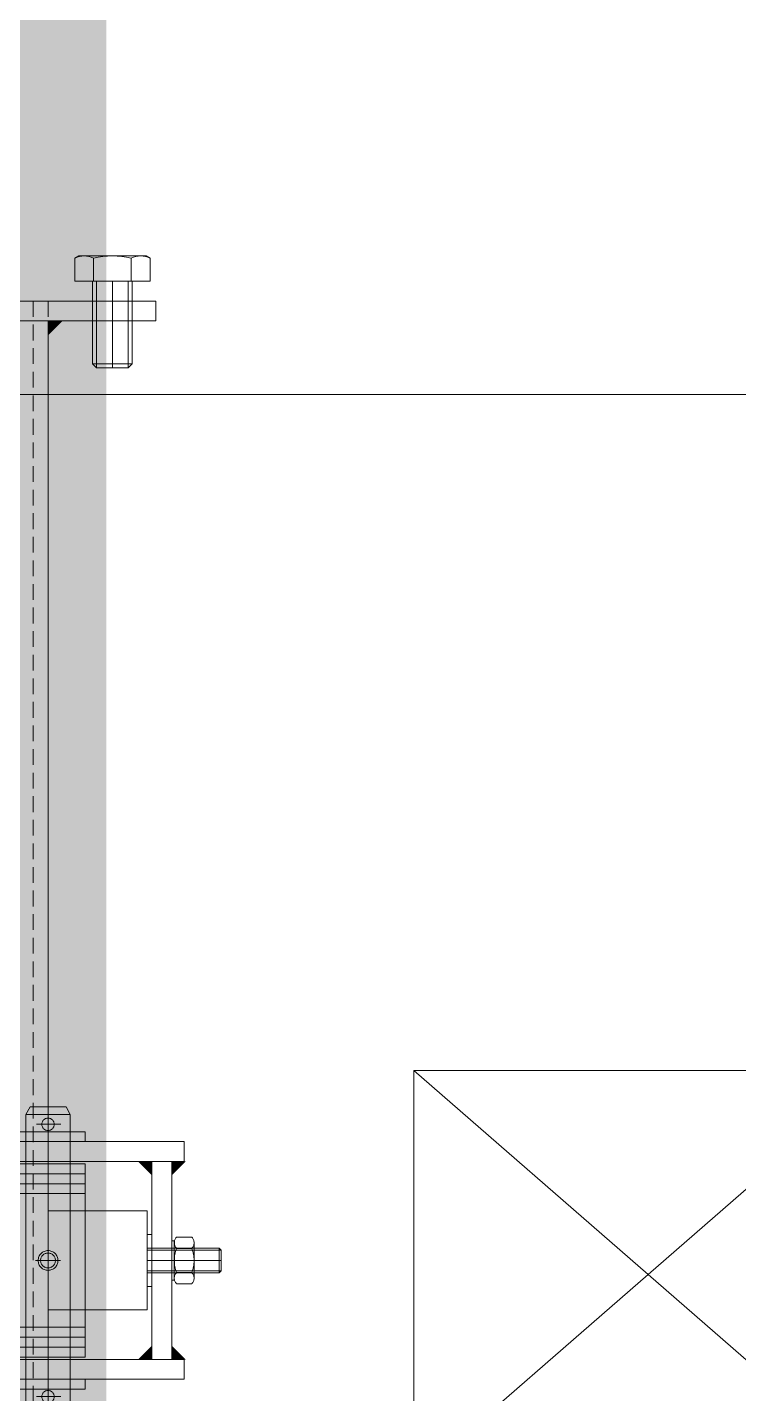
# Model space of a CAD drawing. Header units: inches. Extents: x 702888 to 852715, y 9845 to 271320.
# Drawn here: x 777244 to 777532, y 89672 to 90224 of the extents above; entities that cross this region are included whole.
import ezdxf

# ---------------------------------------------------------------- set-up
doc = ezdxf.new("R2010")
doc.units = ezdxf.units.IN
doc.header["$MEASUREMENT"] = 0
doc.linetypes.add('GESTRICHELT2', pattern=[9.525, 6.35, -3.175])
doc.linetypes.add('MITTE2', pattern=[725.805, 483.87, -80.645, 80.645, -80.645])
doc.layers.get('0').update_dxf_attribs({"lineweight": 5})
for name, color, linetype, lineweight in [('AIR PIPE', 120, 'Continuous', 5), ('BEMASSUNG', 5, 'Continuous', 0), ('DUENN', 1, 'Continuous', 0), ('electtric city', 1, 'Continuous', 5), ('MITTE', 1, 'MITTE2', 0), ('UNSICHTBAR', 1, 'GESTRICHELT2', 0), ('VERBINDUNGSELEMENTE', 5, 'Continuous', 0), ('VOLLINIE', 7, 'Continuous', 0)]:
    doc.layers.add(name, color=color, linetype=linetype, lineweight=lineweight)

# ---------------------------------------------------------------- blocks, each defined once
blk = doc.blocks.new('Schweisraupe20')
for centre in [(-1.84, 2), (0.16, 2), (2.16, 2), (4.16, 2), (6.16, 2), (8.16, 2), (10.16, 2), (12.16, 2), (14.16, 2), (16.16, 2)]:
    blk.add_arc(centre, 2.72, 312.621, 47.379)
blk = doc.blocks.new('Rücklaufsperre_d')
at = {"layer": 'MITTE'}
for p, q in [((-4.2, 70), (-5, 69.2)), ((-5, 69.2), (5, 69.2)), ((-5, 69.2), (-5, 40)), ((-4.2, 70), (4.2, 70)), ((-4.2, 70), (-4.2, 40)), ((0, 70), (0, 40)), ((4.2, 70), (4.2, 40)), ((5, 69.2), (4.2, 70)), ((5, 69.2), (5, 40)), ((-9.46, 51.94), (-9.46, 58.06)), ((7.19, 59), (-7.19, 59)), ((-4.84, 51.94), (-4.84, 58.06)), ((4.82, 51.94), (4.82, 58.06)), ((9.44, 51.89), (9.44, 58.11)), ((-48, 55), (-48, -15)), ((-40, 55), (-48, 55)), ((-40, -15), (-40, 55)), ((-40, 50), (40, 50)), ((-40, 50), (-40, -84.52)), ((7.19, 51), (-7.19, 51)), ((-7.14, 51), (-7.17, 51)), ((40, -15), (40, 55)), ((40, 55), (48, 55)), ((40, 50), (40, -84.52)), ((48, 55), (48, -15)), ((-40, 42), (40, 42)), ((20, 40), (-20, 40)), ((-20, 40), (-20, 15)), ((20, 15), (20, 40)), ((-52, -15), (-52, 15)), ((-52, 15), (-48, 15)), ((-48, 15), (-48, -15)), ((-39, -15), (-39, 15)), ((-39, 15), (-35, 15)), ((-35, 15), (-35, -15)), ((-31, 15), (-35, 15)), ((-35, 15), (-35, -15)), ((-31, -15), (-31, 15)), ((-31, 15), (-27, 15)), ((-31, -15), (-31, 15)), ((-27, 15), (-27, -15)), ((27, 15), (-27, 15)), ((-27, 15), (-27, -15)), ((-20, 15), (-20, 0)), ((20, 15), (20, 0)), ((27, 15), (27, -15)), ((27, 15), (27, -15)), ((31, 15), (27, 15)), ((31, -15), (31, 15)), ((31, -15), (31, 15)), ((31, 15), (35, 15)), ((35, 15), (35, -15)), ((35, 15), (35, -15)), ((39, 15), (35, 15)), ((39, -15), (39, 15)), ((48, 15), (48, -15)), ((52, 15), (48, 15)), ((52, -15), (52, 15)), ((-59, 9), (-62, 7.27)), ((-62, -7.27), (-62, 7.27)), ((-59, 9), (-48, 9)), ((-59, -9), (-59, 9)), ((-40, 9), (-48, 9)), ((-40, 9), (-27, 9)), ((27, 9), (-27, 9)), ((27, 9), (40, 9)), ((48, 9), (40, 9)), ((48, 9), (59, 9)), ((59, -9), (59, 9)), ((59, 9), (62, 7.27)), ((62, -7.27), (62, 7.27)), ((-55, -4.72), (-55, 5.22)), ((-20, 0), (20, 0)), ((-5, 0), (5, 0)), ((0, 5), (0, -5)), ((55, -4.72), (55, 5.22)), ((-59, -9), (-62, -7.27)), ((-59, -9), (-48, -9)), ((-40, -9), (-48, -9)), ((-40, -9), (-27, -9)), ((27, -9), (-27, -9)), ((27, -9), (40, -9)), ((48, -9), (40, -9)), ((48, -9), (59, -9)), ((59, -9), (62, -7.27)), ((-48, -15), (-52, -15)), ((-48, -15), (-40, -15)), ((-35, -15), (-39, -15)), ((-35, -15), (-31, -15)), ((-27, -15), (-31, -15)), ((27, -15), (-27, -15)), ((27, -15), (31, -15)), ((35, -15), (31, -15)), ((35, -15), (39, -15)), ((48, -15), (40, -15)), ((48, -15), (52, -15)), ((-129.6, -40.47), (-136.64, -50.18)), ((-72.05, -82.23), (-129.6, -40.47)), ((-75.57, -87.09), (-133.12, -45.33)), ((-40, -47.32), (40, -47.32)), ((-79.1, -91.95), (-136.64, -50.18)), ((-40, -82.33), (40, -82.33)), ((40, -84.52), (-65, -84.52)), ((-40, -84.52), (-40, -86.33)), ((40, -86.33), (-40, -86.33)), ((40, -84.52), (40, -86.33)), ((40, -84.52), (40, -96.52)), ((40, -90.52), (-65, -90.52)), ((40, -96.52), (-65, -96.52))]:
    blk.add_line(p, q, dxfattribs=at)
at = {"layer": 'MITTE', "ltscale": 0.5}
blk.add_line((-62, 0), (62, 0), dxfattribs=at)
at = {"layer": 'MITTE'}
for points in [[(-8, 50), (-8, 51), (8, 51), (8, 50)], [(-10.5, 40), (-10.5, 42), (10.5, 42), (10.5, 40)]]:
    blk.add_lwpolyline(points, close=True, dxfattribs=at)
for centre, radius in [((-55, 0), 2.5), ((0, 0), 4), ((0, 0), 3), ((55, 0), 2.5)]:
    blk.add_circle(centre, radius, dxfattribs=at)
for centre, radius, start, end in [((-7.15, 55.69), 3.31, 45.7486, 134.3033), ((-0.01, 46.09), 12.91, 68.0177, 111.9823), ((7.15, 55.63), 3.37, 47.2903, 133.8238), ((-7.15, 54.31), 3.31, 225.7042, 314.244), ((-0.01, 64.36), 13.33, 248.7546, 291.2454), ((7.15, 54.53), 3.49, 228.0126, 310.8733), ((-65, -72.52), 12, 234.0305, 270), ((-65, -72.52), 18, 234.0305, 270), ((-65, -72.52), 24, 234.0305, 270)]:
    blk.add_arc(centre, radius, start, end, dxfattribs=at)
for points in [[(-34.34, 50), (-40, 55.66), (-40, 50)], [(40, 55.66), (34.34, 50), (40, 50)], [(-40, 36.34), (-34.34, 42), (-40, 42)], [(34.34, 42), (40, 36.34), (40, 42)]]:
    blk.add_solid(points, dxfattribs=at)
for p in [(-24.32, -19), (2.31, -19)]:
    blk.add_blockref('Schweisraupe20', p, dxfattribs=at)
blk = doc.blocks.new('m16x_35')
at = {"layer": 'DUENN'}
for p, q in [((35, 6.4), (0, 6.4)), ((35, -6.4), (0, -6.4))]:
    blk.add_line(p, q, dxfattribs=at)
at = {"layer": 'MITTE'}
blk.add_line((35, 0), (0, 0), dxfattribs=at)
at = {"layer": 'VERBINDUNGSELEMENTE'}
for p, q in [((-10.24, 13.6), (-9.32, 15.2)), ((-10.24, 13.6), (-10.24, -13.6)), ((0, 15.2), (-9.32, 15.2)), ((0, 15.2), (0, -15.2)), ((0, 7.6), (-9.32, 7.6)), ((33.4, 8), (0, 8)), ((33.4, 8), (33.4, -8)), ((35, 6.4), (33.4, 8)), ((35, 6.4), (35, -6.4)), ((0, -7.6), (-9.32, -7.6)), ((33.4, -8), (0, -8)), ((33.4, -8), (35, -6.4)), ((-10.24, -13.6), (-9.32, -15.2)), ((0, -15.2), (-9.32, -15.2))]:
    blk.add_line(p, q, dxfattribs=at)
for centre, radius, start, end in [((-1.96, 11.4), 8.28, 152.6734, 207.3266), ((21.49, 0), 31.73, 166.1397, 193.8603), ((-1.96, -11.4), 8.28, 152.6734, 207.3266)]:
    blk.add_arc(centre, radius, start, end, dxfattribs=at)
blk = doc.blocks.new('FR')
at = {"layer": 'UNSICHTBAR'}
for p, q in [((0, 76.5), (-8, 76.5)), ((0, 70.5), (-600, 70.5))]:
    blk.add_line(p, q, dxfattribs=at)
at = {"layer": 'VOLLINIE'}
blk.add_line((-8, 76.5), (-592, 76.5), dxfattribs=at)
blk.add_lwpolyline([(-8, 120), (-8, -120), (0, -120), (0, 120)], close=True, dxfattribs=at)
blk.add_solid([(-8, 82.44), (-13.94, 76.5), (-8, 82.44), (-8, 76.5)], dxfattribs=at)
at = {"layer": 'MITTE'}
blk.add_blockref('Rücklaufsperre_d', (-387.5, 76.5), dxfattribs=at)
at = {"layer": 'MITTE', "xscale": -1}
blk.add_blockref('m16x_35', (8, 102.5), dxfattribs=at)
blk = doc.blocks.new('5ty56y')
for p, q in [((739176.32, 79054.53), (739365.76, 79054.53)), ((739176.32, 78889.75), (739365.76, 78889.75))]:
    blk.add_line(p, q)
blk.add_lwpolyline([(739176.32, 79054.53), (739365.76, 78889.75), (739365.76, 79054.53), (739176.32, 78889.75)], close=True)
blk = doc.blocks.new('RT65Y6')
blk.add_lwpolyline([(763481.65, 80166.21), (777481.65, 80166.21), (777481.65, 79866.21), (763481.65, 79866.21)], close=True)

msp = doc.modelspace()

# ---------------------------------------------------------------- linework, layer by layer
at = {"layer": 'AIR PIPE', "const_width": 75}
msp.add_lwpolyline([(751044.526, 82560.876), (751044.526, 78656.595), (740828.621, 78656.595), (740825.786, 91271.685), (748836.806, 91283.626), (758837.206, 91283.626), (758837.206, 87061.186), (777238.484, 87061.186), (777238.484, 91283.631), (809419.463, 91283.631), (809419.463, 86072.513)], dxfattribs=at)

# ---------------------------------------------------------------- block references
at = {"xscale": -1, "rotation": 270}
msp.add_blockref('FR', (777175.984, 90113.129), dxfattribs=at)
at = {"layer": 'BEMASSUNG'}
msp.add_blockref('RT65Y6', (1693.991, 10209.137), dxfattribs=at)
at = {"layer": 'electtric city'}
msp.add_blockref('5ty56y', (38223.891, 10747.818), dxfattribs=at)

doc.saveas('drawing.dxf')
